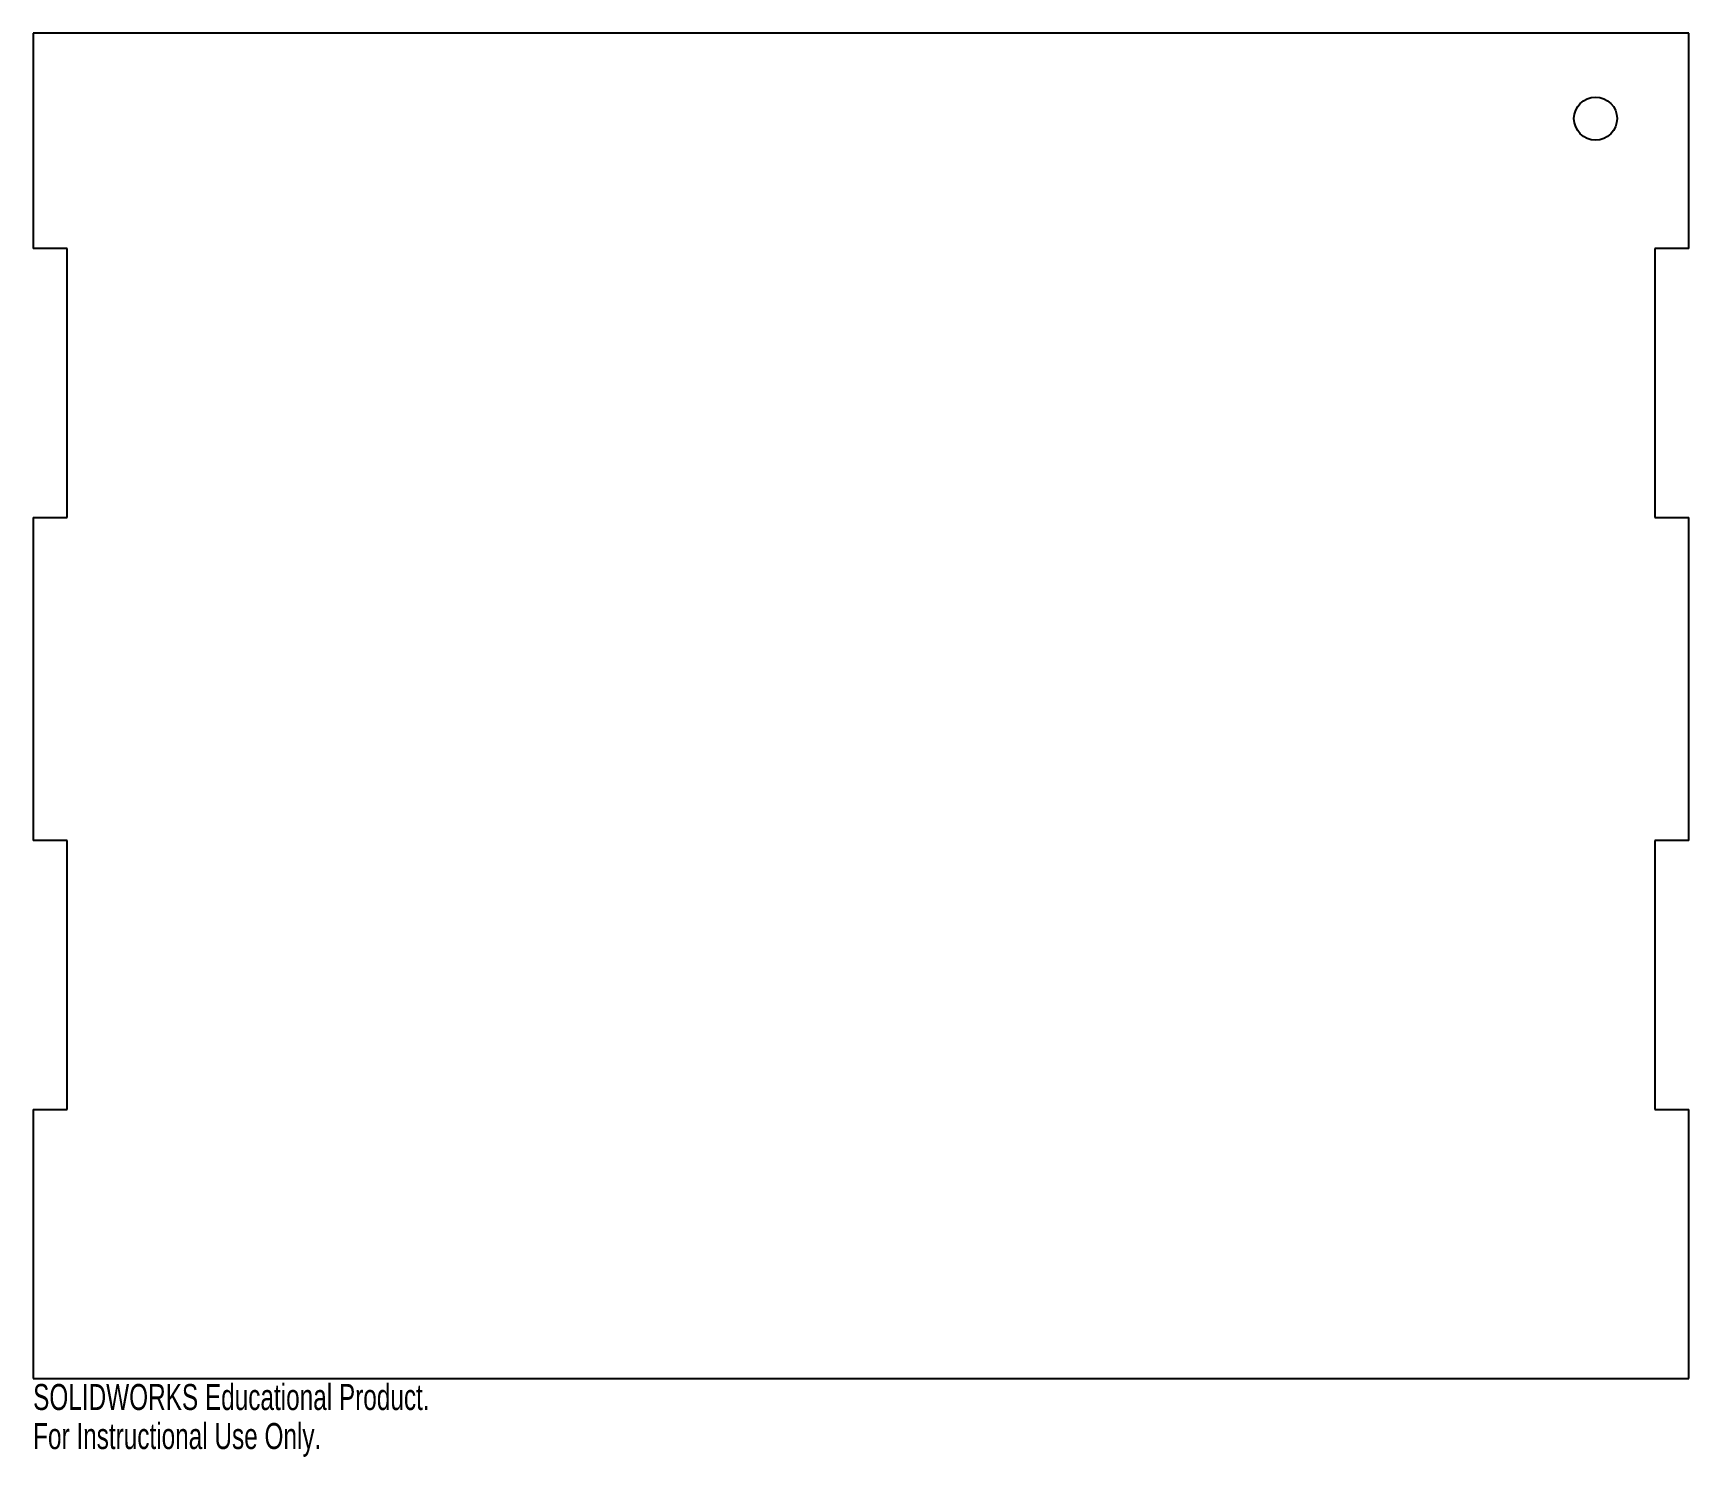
# Model space of a CAD drawing. Header units: millimetres. Extents: x 0 to 308, y -15 to 250.
import ezdxf

# ---------------------------------------------------------------- set-up
doc = ezdxf.new("R2010")
doc.units = ezdxf.units.MM
doc.styles.add('SLDTEXTSTYLE0', font='TXT', dxfattribs={"width": 0.7})

msp = doc.modelspace()

# ---------------------------------------------------------------- linework, layer by layer
at = {"color": 7, "linetype": 'Continuous', "lineweight": 25}
for p, q in [((307.7, 250), (0, 250)), ((0, 250), (0, 210)), ((307.7, 210), (307.7, 250)), ((6.35, 210), (0, 210)), ((6.35, 160), (6.35, 210)), ((301.35, 210), (301.35, 160)), ((307.7, 210), (301.35, 210)), ((0, 160), (6.35, 160)), ((0, 160), (0, 100)), ((301.35, 160), (307.7, 160)), ((307.7, 100), (307.7, 160)), ((6.35, 100), (0, 100)), ((6.35, 50), (6.35, 100)), ((301.35, 100), (301.35, 50)), ((307.7, 100), (301.35, 100)), ((0, 50), (6.35, 50)), ((0, 50), (0, 0)), ((301.35, 50), (307.7, 50)), ((307.7, 0), (307.7, 50)), ((0, 0), (307.7, 0))]:
    msp.add_line(p, q, dxfattribs=at)
msp.add_circle((290.35, 234.12), 4, dxfattribs=at)

# ---------------------------------------------------------------- texts
at = {"color": 7, "linetype": 'Continuous', "char_height": 4.8336, "attachment_point": 1, "style": 'SLDTEXTSTYLE0'}
for s, insert in [('SOLIDWORKS Educational Product.', (0, -1.02)), ('For Instructional Use Only.', (0, -8.27))]:
    msp.add_mtext(s, dxfattribs=dict(at, insert=insert))

doc.saveas('drawing.dxf')
